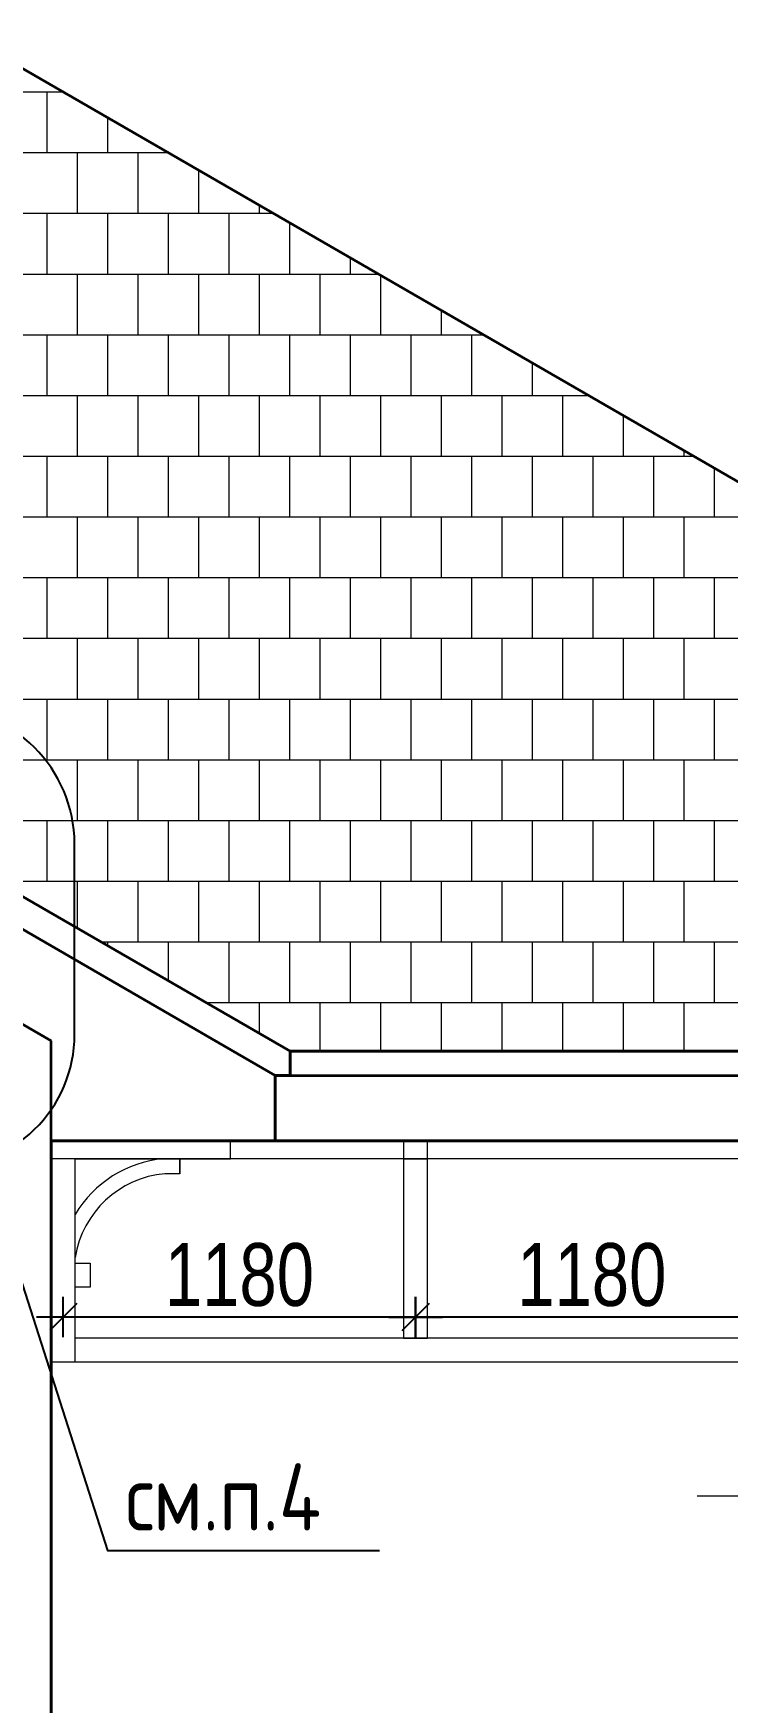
# Model space of a CAD drawing. Extents: x -12289450 to -10763036, y -7834513 to -6150123.
# Drawn here: x -11101336 to -11099011, y -7703601 to -7698014 of the extents above; entities that cross this region are included whole.
import ezdxf

# ---------------------------------------------------------------- set-up
doc = ezdxf.new("R2010")
doc.units = 0
doc.header["$LTSCALE"] = 25
doc.header["$PDMODE"] = 35
doc.layers.get('DefPoints').update_dxf_attribs({"color": 10, "lineweight": 30})
for name, color, linetype in [('005-РАЗМЕРЫ', 252, 'Continuous'), ('008-ШТРИХОВКА', 252, 'Continuous'), ('Крыши', 7, 'Continuous')]:
    doc.layers.add(name, color=color, linetype=linetype)
for name, color, linetype, lineweight in [('RAZMER', 7, 'Continuous', 9), ('text', 1, 'Continuous', 15), ('Перегор', 4, 'Continuous', 20), ('СТЕНЫ', 5, 'Continuous', 40)]:
    doc.layers.add(name, color=color, linetype=linetype, lineweight=lineweight)
doc.styles.add('SIMP701', font='simplex701.shx')
doc.styles.add('TXT0', font='txt', dxfattribs={"width": 0.8})
doc.dimstyles.new('Копия(5) РАЗМЕРЫ', dxfattribs={"dimscale": 30, "dimtxt": 7, "dimasz": 0.15, "dimexe": 0, "dimexo": 0, "dimgap": 1.2, "dimtad": 1, "dimdec": 0, "dimzin": 0, "dimdsep": 46, "dimtxsty": 'TXT0', "dimblk1": 'A8MITTA', "dimblk2": 'A8MITTA', "dimsah": 1, "dimcen": 2, "dimse1": 1, "dimse2": 1, "dimadec": 0, "dimazin": 0, "dimtp": 6, "dimtm": 6, "dimtfac": 1, "dimtdec": 0, "dimtofl": 0, "dimtmove": 0, "dimatfit": 3, "dimldrblk": 'A8MITTA', "dimfxl": 0, "dimtolj": 1, "dimtzin": 0, "dimarcsym": 0})

# ---------------------------------------------------------------- blocks, each defined once
blk = doc.blocks.new('A8MITTA', base_point=(3180, 3140))
for p, q in [((3180, 3155), (3180, 3125)), ((3170, 3130), (3190, 3150)), ((3160, 3140), (3200, 3140))]:
    blk.add_line(p, q)
blk = doc.blocks.new('*D1199')
at = {"layer": '005-РАЗМЕРЫ', "color": 0, "lineweight": -2, "ltscale": 4, "transparency": 16777216}
blk.add_line((-11098880.5, -7702310.6), (-11100051.5, -7702310.6), dxfattribs=at)
at = {"layer": 'DefPoints', "color": 0, "ltscale": 4, "transparency": 16777216}
for p in [(-11100056, -7702310.6), (-11100056, -7702380.7), (-11098876, -7702380.7)]:
    blk.add_point(p, dxfattribs=at)
at = {"layer": '005-РАЗМЕРЫ', "color": 0, "lineweight": -2, "ltscale": 4, "transparency": 16777216, "xscale": 4.5, "yscale": 4.5, "zscale": 4.5, "rotation": 180}
blk.add_blockref('A8MITTA', (-11100056, -7702310.6), dxfattribs=at)
at = {"layer": '005-РАЗМЕРЫ', "color": 0, "lineweight": -2, "ltscale": 4, "transparency": 16777216, "xscale": 4.5, "yscale": 4.5, "zscale": 4.5}
blk.add_blockref('A8MITTA', (-11098876, -7702310.6), dxfattribs=at)
at = {"layer": '005-РАЗМЕРЫ', "color": 0, "lineweight": 25, "ltscale": 4, "transparency": 16777216, "insert": (-11099466, -7702169.6), "char_height": 210, "attachment_point": 5, "style": 'TXT0'}
blk.add_mtext('\\A1;1180', dxfattribs=at)
blk = doc.blocks.new('*D1200')
at = {"layer": '005-РАЗМЕРЫ', "color": 0, "lineweight": -2, "ltscale": 4, "transparency": 16777216}
blk.add_line((-11100060.5, -7702310.6), (-11101231.5, -7702310.6), dxfattribs=at)
at = {"layer": 'DefPoints', "color": 0, "ltscale": 4, "transparency": 16777216}
for p in [(-11101236, -7702310.6), (-11101236, -7702380.7), (-11100056, -7702380.7)]:
    blk.add_point(p, dxfattribs=at)
at = {"layer": '005-РАЗМЕРЫ', "color": 0, "lineweight": -2, "ltscale": 4, "transparency": 16777216, "xscale": 4.5, "yscale": 4.5, "zscale": 4.5, "rotation": 180}
blk.add_blockref('A8MITTA', (-11101236, -7702310.6), dxfattribs=at)
at = {"layer": '005-РАЗМЕРЫ', "color": 0, "lineweight": -2, "ltscale": 4, "transparency": 16777216, "xscale": 4.5, "yscale": 4.5, "zscale": 4.5}
blk.add_blockref('A8MITTA', (-11100056, -7702310.6), dxfattribs=at)
at = {"layer": '005-РАЗМЕРЫ', "color": 0, "lineweight": 25, "ltscale": 4, "transparency": 16777216, "insert": (-11100646, -7702169.6), "char_height": 210, "attachment_point": 5, "style": 'TXT0'}
blk.add_mtext('\\A1;1180', dxfattribs=at)

msp = doc.modelspace()

# ---------------------------------------------------------------- hatches: boundary and pattern name
at = {"layer": '008-ШТРИХОВКА', "lineweight": 18, "ltscale": 3}
h = msp.add_hatch(dxfattribs=at)
h.set_pattern_fill('AR-B88', color=256)
h.set_pattern_definition([(0, (-27601.4, -161115.81), (0, 203.2), []), (90, (-27601.4, -161115.81), (-101.6, 203.2), [203.2, -203.2])])
h.paths.add_polyline_path([(-11101851.8, -7698014.4), (-11101766, -7698014.4), (-11101706.3, -7698014.4), (-11101577.5, -7698015.2), (-11095676, -7701420.7), (-11100476, -7701420.7), (-11101793.6, -7700660), (-11102776, -7700092.8), (-11105076, -7701420.7), (-11106726.8, -7701420.7), (-11108676, -7701420.7), (-11104088.1, -7698771.9), (-11102776, -7698014.4), (-11102598.7, -7698014.4), (-11102342.8, -7698014.4), (-11102176, -7698014.4), (-11101981.3, -7698014.4)])

# ---------------------------------------------------------------- linework, layer by layer
at = {"layer": 'RAZMER', "linetype": 'Continuous', "lineweight": 0, "ltscale": 75}
msp.add_line((-11098131.5, -7702910.3), (-11099113, -7702910.3), dxfattribs=at)
at = {"layer": 'RAZMER', "lineweight": 13, "ltscale": 4}
for points in [[(-11096256, -7701780.7), (-11101276, -7701780.7)], [(-11101196, -7702460.7), (-11096396, -7702460.7), (-11096396, -7702380.7), (-11101196, -7702380.7)]]:
    msp.add_lwpolyline(points, dxfattribs=at)
at = {"layer": 'Крыши', "lineweight": 30, "ltscale": 3}
msp.add_line((-11101576, -7698014.4), (-11095676, -7701420.7), dxfattribs=at)
at = {"layer": 'Крыши', "lineweight": 25, "ltscale": 3}
for p, q in [((-11101576, -7698014.4), (-11099866, -7699001.6)), ((-11100526, -7701501.6), (-11100526, -7701720.7))]:
    msp.add_line(p, q, dxfattribs=at)
at = {"layer": 'Крыши', "lineweight": 35, "ltscale": 3}
for p, q in [((-11102776, -7700202.5), (-11100526, -7701501.6)), ((-11102776, -7700520.1), (-11101276, -7701386.1))]:
    msp.add_line(p, q, dxfattribs=at)
for points in [[(-11102776, -7700092.8), (-11100476, -7701420.7)], [(-11101276, -7701720.7), (-11101276, -7701386.1)], [(-11100526, -7701501.6), (-11095676, -7701501.6)]]:
    msp.add_lwpolyline(points, dxfattribs=at)
at = {"layer": 'Крыши', "lineweight": 40, "ltscale": 3}
for points in [[(-11100476, -7701420.7), (-11100476, -7701501.6), (-11100526, -7701501.6), (-11100526, -7701720.7), (-11101276, -7701720.7)], [(-11100476, -7701420.7), (-11100476, -7701501.6), (-11100526, -7701501.6), (-11100526, -7701720.7)], [(-11095676, -7701420.7), (-11100476, -7701420.7)], [(-11100526, -7701720.7), (-11095726, -7701720.7)]]:
    msp.add_lwpolyline(points, dxfattribs=at)
at = {"layer": 'Крыши', "lineweight": 13, "ltscale": 3}
for points in [[(-11101196, -7701780.7), (-11100676, -7701780.7), (-11100676, -7701720.7)], [(-11100096, -7701720.7), (-11100096, -7701780.7), (-11100016, -7701780.7), (-11100016, -7701720.7), (-11100096, -7701720.7), (-11100096, -7702380.7), (-11100016, -7702380.7), (-11100016, -7701780.7)], [(-11101196, -7702460.7), (-11101196, -7701780.7), (-11101276, -7701780.7), (-11101276, -7702460.7), (-11101196, -7702460.7)], [(-11100676, -7701780.7), (-11100846, -7701780.7), (-11100846, -7701830.7), (-11100846, -7701780.7), (-11100846, -7701830.7), (-11100896, -7701830.7), (-11100896, -7701830.7)], [(-11101196, -7702130.7), (-11101146, -7702130.7), (-11101146, -7702210.7), (-11101196, -7702210.7)]]:
    msp.add_lwpolyline(points, dxfattribs=at)
for radius, end in [(384.2, 149.1949), (334.2, 170.8955)]:
    msp.add_arc((-11100866, -7702163.6), radius, 95.1546, end, dxfattribs=at)
at = {"layer": 'Перегор', "color": 6, "linetype": 'Continuous', "lineweight": 25, "ltscale": 5}
msp.add_lwpolyline([(-11101198, -7701364.5), (-11101198.1, -7700726.8, 0.413301), (-11101655.5, -7700270.8), (-11103896.6, -7700270.8, 0.414214), (-11104354, -7700728.2), (-11104354, -7701359.1, 0.361262), (-11103980.3, -7701808.8), (-11101655.5, -7701808.8, 0.422748), (-11101198, -7701364.5)], format="xyb", close=True, dxfattribs=at)
msp.add_lwpolyline([(-11101506.5, -7701787.6), (-11101087.3, -7703091.4), (-11100177.4, -7703091.4)], dxfattribs=at)
at = {"layer": 'СТЕНЫ', "lineweight": 40, "ltscale": 3}
msp.add_lwpolyline([(-11101276, -7705620.7), (-11101276, -7701720.7)], dxfattribs=at)

# ---------------------------------------------------------------- texts
at = {"layer": 'text', "color": 7, "lineweight": 25, "style": 'SIMP701', "width": 0.8}
msp.add_text('см.п.4', height=225, dxfattribs=at).set_placement((-11101028.1, -7703025.1))

# ---------------------------------------------------------------- dimensions: what is measured, and where the dimension line sits
at = {"layer": '005-РАЗМЕРЫ', "lineweight": 25, "ltscale": 4}
for base, p1, p2, picture, middle in [((-11101236, -7702310.6), (-11100056, -7702380.7), (-11101236, -7702380.7), '*D1200', (-11100646, -7702169.6)), ((-11100056, -7702310.6), (-11098876, -7702380.7), (-11100056, -7702380.7), '*D1199', (-11099466, -7702169.6))]:
    dim = msp.add_linear_dim(base=base, p1=p1, p2=p2, dimstyle='Копия(5) РАЗМЕРЫ', dxfattribs=at)
    dim.commit()
    dim.dimension.update_dxf_attribs({"geometry": picture, "text_midpoint": middle})

doc.saveas('drawing.dxf')
